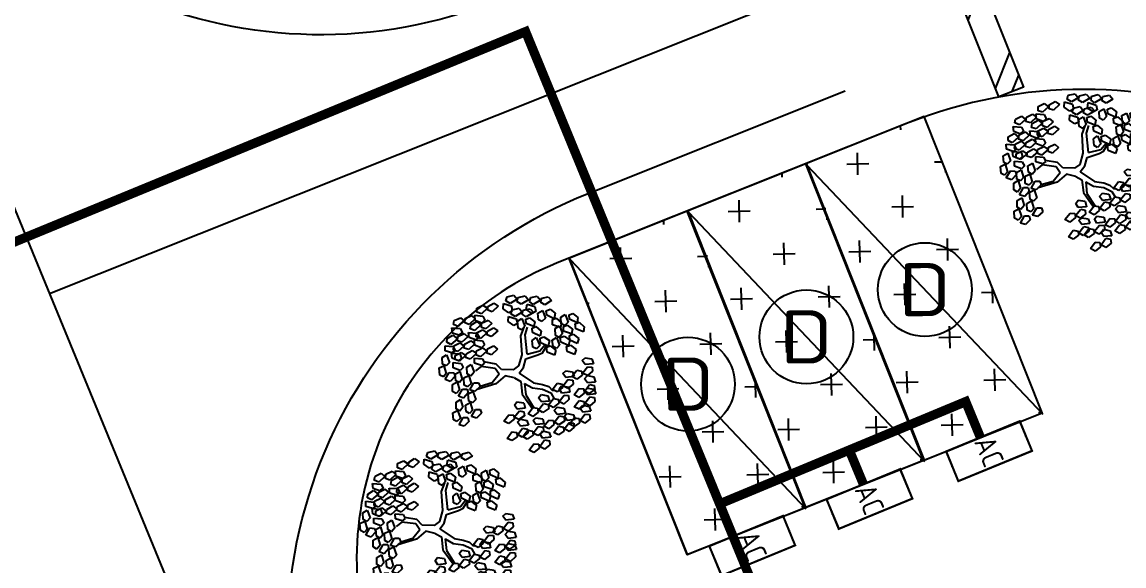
# Model space of a CAD drawing. Extents: x -809667 to 586099, y 3084146 to 3634412.
# Drawn here: x 381308.67 to 381329.41, y 3084306.99 to 3084317.22 of the extents above; entities that cross this region are included whole.
import ezdxf
from ezdxf.enums import TextEntityAlignment as Align

# ---------------------------------------------------------------- set-up
doc = ezdxf.new("R2010")
doc.units = 0
doc.header["$LTSCALE"] = 0.5
doc.header["$PDSIZE"] = 0.2
doc.layers.get('0').update_dxf_attribs({"linetype": 'CONTINUOUS'})
for name, color, linetype in [('EQUIP-箱柜', 3, 'CONTINUOUS'), ('WIRE-动力', 2, 'CONTINUOUS'), ('乔木', 84, 'CONTINUOUS'), ('文字', 7, 'CONTINUOUS')]:
    doc.layers.add(name, color=color, linetype=linetype)
doc.styles.add('_TEL_ATTDEF', font='GBENOR', dxfattribs={"width": 0.8, "height": 3, "bigfont": 'GBCBIG'})
doc.styles.add('_TEL_DIM', font='SIMPLEX', dxfattribs={"width": 0.8, "height": 3.5, "bigfont": 'HZTXT'})
doc.styles.add('zx', font='GBENOR', dxfattribs={"width": 1.2, "bigfont": 'GBCBIG'})

# ---------------------------------------------------------------- blocks, each defined once
blk = doc.blocks.new('幌伞枫')
at = {"layer": '乔木', "color": 0}
for p, q in [((-677.4695549443277, 936.5470384800647), (-604.0654251111118, 995.2703423459825)), ((-604.0654251111118, 995.2703423459825), (-530.6612952844152, 965.9086904113865)), ((-530.6612952844152, 965.9086904113865), (-604.0654251111118, 870.4833216321349)), ((-530.6612952844152, 995.2703423459825), (-449.9167524691584, 1053.993646208626)), ((-523.320882295855, 936.5470384800647), (-530.6612952844152, 995.2703423459825)), ((-449.9167524691584, 1053.993646208626), (-383.8530356179836, 1024.631994277304)), ((-383.8530356179836, 1024.631994277304), (-449.9167524691584, 929.2066254980527)), ((-9.491973483018228, 965.9086904113865), (27.2100914335897, 1053.993646208626)), ((19.86967845160689, 914.5257995307547), (-9.491973483018228, 965.9086904113865)), ((27.2100914335897, 1053.993646208626), (100.6142212668055, 1061.334059193912)), ((100.6142212668055, 1061.334059193912), (85.93339529626246, 943.8874514620766)), ((122.6354602128704, 965.9086904113865), (144.6566991654545, 1031.972407259316)), ((196.0395900460862, 877.8237346141468), (122.6354602128704, 965.9086904113865)), ((144.6566991654545, 1031.972407259316), (203.380003028069, 1024.631994277304)), ((203.380003028069, 1024.631994277304), (247.422480926718, 936.5470384800647)), ((247.422480926718, 936.5470384800647), (284.1245458433259, 1024.631994277304)), ((284.1245458433259, 1024.631994277304), (364.8690886585828, 1031.972407259316)), ((364.8690886585828, 1031.972407259316), (350.1882626879815, 914.5257995307547)), ((379.5499146225484, 936.5470384800647), (408.9115665571735, 1002.610755327994)), ((408.9115665571735, 1002.610755327994), (467.6348704198463, 995.2703423459825)), ((423.5923925211973, 899.8449735634567), (460.2944574378052, 987.9299293606964)), ((460.2944574378052, 987.9299293606964), (533.6985872645018, 995.2703423459825)), ((467.6348704198463, 995.2703423459825), (504.3369353364542, 899.8449735634567)), ((533.6985872645018, 995.2703423459825), (519.0177613004198, 877.8237346141468)), ((555.7198262170277, 899.8449735634567), (577.7410651630926, 965.9086904113865)), ((577.7410651630926, 965.9086904113865), (636.4643690322846, 958.5682774293746)), ((636.4643690322846, 958.5682774293746), (680.5068469309335, 870.4833216321349)), ((-684.8099679263105, 826.4408437335151), (-567.3633601945039, 841.1216697008131)), ((-662.7887289802457, 753.0367139035734), (-684.8099679263105, 826.4408437335151)), ((-670.1291419622867, 877.8237346141468), (-677.4695549443277, 936.5470384800647)), ((-604.0654251111118, 870.4833216321349), (-670.1291419622867, 877.8237346141468)), ((-567.3633601945039, 841.1216697008131), (-530.6612952844152, 782.3983658348952)), ((-530.6612952844152, 819.1004307515032), (-457.2571654511994, 877.8237346141468)), ((-523.320882295855, 760.3771268855853), (-530.6612952844152, 819.1004307515032)), ((-449.9167524691584, 929.2066254980527), (-523.320882295855, 936.5470384800647)), ((-457.2571654511994, 877.8237346141468), (-391.1934486000246, 848.462082682825)), ((-391.1934486000246, 848.462082682825), (-457.2571654511994, 745.6963009182873)), ((-383.8530356179836, 870.4833216321349), (-303.1084928027267, 936.5470384800647)), ((-376.5126226359425, 819.1004307515032), (-383.8530356179836, 870.4833216321349)), ((-383.8530356179836, 738.3558879362754), (-310.448905791287, 804.4196047842051)), ((-310.448905791287, 804.4196047842051), (-376.5126226359425, 819.1004307515032)), ((-237.0447759580711, 899.8449735634567), (-310.448905791287, 804.4196047842051)), ((-310.448905791287, 804.4196047842051), (-237.0447759580711, 767.7175398675972)), ((-303.1084928027267, 936.5470384800647), (-237.0447759580711, 899.8449735634567)), ((-237.0447759580711, 797.0791918021932), (-156.3002331428725, 863.142908650123)), ((-156.3002331428725, 863.142908650123), (-90.23651629821688, 826.4408437335151)), ((-90.23651629821688, 826.4408437335151), (-156.3002331428725, 731.0154749542635)), ((85.93339529626246, 943.8874514620766), (19.86967845160689, 914.5257995307547)), ((137.3162861768942, 804.4196047842051), (166.6779381114611, 870.4833216321349)), ((210.7204160101101, 716.3346489869655), (137.3162861768942, 804.4196047842051)), ((166.6779381114611, 870.4833216321349), (225.4012419741339, 863.142908650123)), ((247.422480926718, 936.5470384800647), (196.0395900460862, 877.8237346141468)), ((225.4012419741339, 863.142908650123), (262.1033068907418, 775.0579528528833)), ((284.1245458433259, 885.1641475994329), (247.422480926718, 936.5470384800647)), ((350.1882626879815, 914.5257995307547), (284.1245458433259, 885.1641475994329)), ((460.2944574378052, 848.462082682825), (379.5499146225484, 936.5470384800647)), ((401.5711535686132, 775.0579528528833), (423.5923925211973, 841.1216697008131)), ((452.9540444557642, 848.462082682825), (423.5923925211973, 899.8449735634567)), ((423.5923925211973, 841.1216697008131), (482.3156963838119, 833.781256715527)), ((519.0177613004198, 877.8237346141468), (452.9540444557642, 848.462082682825)), ((504.3369353364542, 899.8449735634567), (460.2944574378052, 848.462082682825)), ((482.3156963838119, 833.781256715527), (526.3581742824608, 745.6963009182873)), ((629.1239560502436, 811.7600177662171), (555.7198262170277, 899.8449735634567)), ((570.4006521811098, 738.3558879362754), (599.7623041156767, 804.4196047842051)), ((599.7623041156767, 804.4196047842051), (658.4856079782912, 797.0791918021932)), ((680.5068469309335, 870.4833216321349), (629.1239560502436, 811.7600177662171)), ((651.1451949963084, 775.0579528528833), (687.8472599129163, 863.142908650123)), ((687.8472599129163, 863.142908650123), (761.2513897461322, 870.4833216321349)), ((761.2513897461322, 870.4833216321349), (746.5705637755891, 753.0367139035734)), ((783.272628692197, 775.0579528528833), (805.2938676447229, 841.1216697008131)), ((805.2938676447229, 841.1216697008131), (864.0171715073957, 833.781256715527)), ((864.0171715073957, 833.781256715527), (908.0596494059864, 745.6963009182873)), ((-993.1073132166784, 642.9305191570238), (-927.0435963720229, 679.6325840703576)), ((-993.1073132166784, 547.505150374498), (-993.1073132166784, 642.9305191570238)), ((-927.0435963720229, 679.6325840703576), (-890.341531455415, 569.526389323808)), ((-809.5969886401581, 628.2496931897258), (-736.1928588069422, 686.9729970556436)), ((-736.1928588069422, 686.9729970556436), (-662.7887289802457, 657.6113451210476)), ((-662.7887289802457, 657.6113451210476), (-736.1928588069422, 562.185976341796)), ((-567.3633601945039, 738.3558879362754), (-662.7887289802457, 753.0367139035734)), ((-662.7887289802457, 686.9729970556436), (-582.044186165047, 745.6963009182873)), ((-655.4483159916854, 628.2496931897258), (-662.7887289802457, 686.9729970556436)), ((-582.044186165047, 745.6963009182873), (-515.980469313814, 716.3346489869655)), ((-515.980469313814, 716.3346489869655), (-582.044186165047, 613.5688672224278)), ((-530.6612952844152, 782.3983658348952), (-567.3633601945039, 738.3558879362754)), ((-545.3421212484391, 708.9942360049536), (-427.8955135166325, 723.6750619689774)), ((-523.320882295855, 635.5901061717377), (-545.3421212484391, 708.9942360049536)), ((-457.2571654511994, 745.6963009182873), (-523.320882295855, 760.3771268855853)), ((-427.8955135166325, 723.6750619689774), (-383.8530356179836, 664.9517581063337)), ((-383.8530356179836, 664.9517581063337), (-420.5551005345915, 620.9092802077139)), ((-391.1934486000246, 628.2496931897258), (-273.746840874679, 642.9305191570238)), ((-376.5126226359425, 679.6325840703576), (-383.8530356179836, 738.3558879362754)), ((-310.448905791287, 672.2921710883456), (-376.5126226359425, 679.6325840703576)), ((-237.0447759580711, 767.7175398675972), (-310.448905791287, 672.2921710883456)), ((-273.746840874679, 642.9305191570238), (-237.0447759580711, 591.5476282731179)), ((-229.7043629760883, 738.3558879362754), (-237.0447759580711, 797.0791918021932)), ((-156.3002331428725, 731.0154749542635), (-229.7043629760883, 738.3558879362754)), ((107.9546342488466, 650.2709321390357), (144.6566991654545, 738.3558879362754)), ((137.3162861768942, 598.888041258404), (107.9546342488466, 650.2709321390357)), ((144.6566991654545, 738.3558879362754), (218.0608289921511, 745.6963009182873)), ((218.0608289921511, 745.6963009182873), (203.380003028069, 628.2496931897258)), ((262.1033068907418, 775.0579528528833), (210.7204160101101, 716.3346489869655)), ((240.082067944677, 650.2709321390357), (262.1033068907418, 716.3346489869655)), ((313.4861977713736, 562.185976341796), (240.082067944677, 650.2709321390357)), ((262.1033068907418, 716.3346489869655), (320.8266107599338, 708.9942360049536)), ((320.8266107599338, 708.9942360049536), (364.8690886585828, 620.9092802077139)), ((474.9752834018291, 686.9729970556436), (401.5711535686132, 775.0579528528833)), ((526.3581742824608, 745.6963009182873), (474.9752834018291, 686.9729970556436)), ((643.8047820143256, 650.2709321390357), (570.4006521811098, 738.3558879362754)), ((695.1876728948992, 708.9942360049536), (643.8047820143256, 650.2709321390357)), ((680.5068469309335, 723.6750619689774), (651.1451949963084, 775.0579528528833)), ((658.4856079782912, 797.0791918021932), (695.1876728948992, 708.9942360049536)), ((746.5705637755891, 753.0367139035734), (680.5068469309335, 723.6750619689774)), ((856.6767585254129, 686.9729970556436), (783.272628692197, 775.0579528528833)), ((797.9534546561626, 613.5688672224278), (827.3151065907878, 679.6325840703576)), ((827.3151065907878, 679.6325840703576), (886.0384104534605, 672.2921710883456)), ((908.0596494059864, 745.6963009182873), (856.6767585254129, 686.9729970556436)), ((886.0384104534605, 672.2921710883456), (922.7404753700685, 584.207215291106)), ((-1037.149791115269, 488.7818465118544), (-971.0860742706136, 525.4839114251881)), ((-1037.149791115269, 393.3564777293286), (-1037.149791115269, 488.7818465118544)), ((-941.7244223359885, 518.1434984431762), (-993.1073132166784, 547.505150374498)), ((-971.0860742706136, 525.4839114251881), (-934.3840093540057, 408.0373036966266)), ((-890.341531455415, 569.526389323808), (-941.7244223359885, 518.1434984431762)), ((-816.9374016221991, 518.1434984431762), (-699.4907938903343, 532.8243244104742)), ((-794.9161626761343, 444.7393686132345), (-816.9374016221991, 518.1434984431762)), ((-802.2565756581171, 569.526389323808), (-809.5969886401581, 628.2496931897258)), ((-736.1928588069422, 562.185976341796), (-802.2565756581171, 569.526389323808)), ((-699.4907938903343, 532.8243244104742), (-662.7887289802457, 474.1010205445564)), ((-582.044186165047, 613.5688672224278), (-655.4483159916854, 628.2496931897258)), ((-420.5551005345915, 620.9092802077139), (-523.320882295855, 635.5901061717377)), ((-442.5763394871756, 452.0797815952465), (-369.1722096539597, 518.1434984431762)), ((-369.1722096539597, 554.8455633597841), (-391.1934486000246, 628.2496931897258)), ((-273.746840874679, 547.505150374498), (-369.1722096539597, 554.8455633597841)), ((-369.1722096539597, 518.1434984431762), (-295.7680798207439, 481.4414335265683)), ((-295.7680798207439, 481.4414335265683), (-369.1722096539597, 386.0160647473167)), ((-295.7680798207439, 510.8030854611643), (-215.0235370055452, 576.866802309094)), ((-288.4276668387611, 452.0797815952465), (-295.7680798207439, 510.8030854611643)), ((-237.0447759580711, 591.5476282731179), (-273.746840874679, 547.505150374498)), ((-215.0235370055452, 576.866802309094), (-148.9598201608896, 540.1647373924861)), ((-148.9598201608896, 540.1647373924861), (-215.0235370055452, 444.7393686132345)), ((203.380003028069, 628.2496931897258), (137.3162861768942, 598.888041258404)), ((254.762893908759, 488.7818465118544), (284.1245458433259, 554.8455633597841)), ((328.1670237419748, 400.6968907146147), (254.762893908759, 488.7818465118544)), ((284.1245458433259, 554.8455633597841), (335.5074367239577, 547.505150374498)), ((306.1457847893325, 540.1647373924861), (350.1882626879815, 635.5901061717377)), ((342.8478497059405, 496.1222594938663), (306.1457847893325, 540.1647373924861)), ((364.8690886585828, 620.9092802077139), (313.4861977713736, 562.185976341796)), ((335.5074367239577, 547.505150374498), (379.5499146225484, 459.4201945772584)), ((408.9115665571735, 518.1434984431762), (342.8478497059405, 496.1222594938663)), ((350.1882626879815, 635.5901061717377), (423.5923925211973, 635.5901061717377)), ((423.5923925211973, 635.5901061717377), (408.9115665571735, 518.1434984431762)), ((445.613631467204, 547.505150374498), (467.6348704198463, 606.2284542404159)), ((519.0177613004198, 452.0797815952465), (445.613631467204, 547.505150374498)), ((467.6348704198463, 606.2284542404159), (526.3581742824608, 598.888041258404)), ((570.4006521811098, 510.8030854611643), (519.0177613004198, 452.0797815952465)), ((526.3581742824608, 598.888041258404), (570.4006521811098, 510.8030854611643)), ((592.4218911336357, 408.0373036966266), (629.1239560502436, 496.1222594938663)), ((629.1239560502436, 496.1222594938663), (709.8684988589812, 503.4626724758782)), ((709.8684988589812, 503.4626724758782), (695.1876728948992, 386.0160647473167)), ((717.2089118475415, 525.4839114251881), (753.9109767575719, 613.5688672224278)), ((746.5705637755891, 481.4414335265683), (717.2089118475415, 525.4839114251881)), ((812.6342806267639, 503.4626724758782), (746.5705637755891, 481.4414335265683)), ((753.9109767575719, 613.5688672224278), (827.3151065907878, 620.9092802077139)), ((871.3575844893785, 525.4839114251881), (797.9534546561626, 613.5688672224278)), ((827.3151065907878, 620.9092802077139), (812.6342806267639, 503.4626724758782)), ((849.3363455433719, 525.4839114251881), (871.3575844893785, 591.5476282731179)), ((922.7404753700685, 437.3989556279485), (849.3363455433719, 525.4839114251881)), ((871.3575844893785, 591.5476282731179), (930.0808883520513, 584.207215291106)), ((922.7404753700685, 584.207215291106), (871.3575844893785, 525.4839114251881)), ((974.123366250642, 496.1222594938663), (922.7404753700685, 437.3989556279485)), ((930.0808883520513, 584.207215291106), (974.123366250642, 496.1222594938663)), ((-1081.19226901386, 319.952347899387), (-1015.128552169204, 356.6544128159949)), ((-1081.19226901386, 217.1865661348493), (-1081.19226901386, 319.952347899387)), ((-985.7669002346374, 363.9948257980068), (-1037.149791115269, 393.3564777293286)), ((-1015.128552169204, 356.6544128159949), (-978.4264872525964, 239.2078050841592)), ((-934.3840093540057, 408.0373036966266), (-985.7669002346374, 363.9948257980068)), ((-956.4052483000705, 319.952347899387), (-897.6819444373978, 422.7181296639246)), ((-883.0011184733739, 290.5906959680651), (-956.4052483000705, 319.952347899387)), ((-897.6819444373978, 422.7181296639246), (-824.2778146041819, 422.7181296639246)), ((-883.0011184733739, 349.3139998307088), (-816.9374016221991, 386.0160647473167)), ((-809.5969886401581, 363.9948257980068), (-883.0011184733739, 290.5906959680651)), ((-883.0011184733739, 246.5482180694453), (-883.0011184733739, 349.3139998307088)), ((-824.2778146041819, 422.7181296639246), (-809.5969886401581, 363.9948257980068)), ((-816.9374016221991, 386.0160647473167), (-780.2353367055912, 268.5694570187552)), ((-699.4907938903343, 430.0585426459365), (-794.9161626761343, 444.7393686132345)), ((-758.2140977595263, 312.611934917375), (-684.8099679263105, 371.3352387800187)), ((-662.7887289802457, 474.1010205445564), (-699.4907938903343, 430.0585426459365)), ((-684.8099679263105, 371.3352387800187), (-618.7462510816549, 341.9735868486969)), ((-618.7462510816549, 341.9735868486969), (-684.8099679263105, 246.5482180694453)), ((-611.4058380930946, 371.3352387800187), (-530.6612952844152, 430.0585426459365)), ((-604.0654251111118, 312.611934917375), (-611.4058380930946, 371.3352387800187)), ((-464.5975784332404, 400.6968907146147), (-538.0017082664563, 305.2715219320889)), ((-530.6612952844152, 430.0585426459365), (-464.5975784332404, 400.6968907146147)), ((-457.2571654511994, 341.9735868486969), (-332.4701447373518, 363.9948257980068)), ((-427.8955135166325, 275.9098700007671), (-457.2571654511994, 341.9735868486969)), ((-435.2359264986153, 393.3564777293286), (-442.5763394871756, 452.0797815952465)), ((-369.1722096539597, 386.0160647473167), (-435.2359264986153, 393.3564777293286)), ((-332.4701447373518, 363.9948257980068), (-295.7680798207439, 305.2715219320889)), ((-256.8555721194862, 345.8543413626976), (-327.1852074106719, 440.5991676613266)), ((-221.8940470888774, 376.9156246808343), (-310.5409329336981, 462.2367244804846)), ((-215.0235370055452, 444.7393686132345), (-288.4276668387611, 452.0797815952465)), ((-251.7256019221531, 158.4632622722056), (-256.8555721194862, 345.8543413626976)), ((-206.3557877991261, 307.0274383304277), (-221.8940470888774, 376.9156246808343)), ((225.4012419741339, 275.9098700007671), (276.7841328612849, 356.6544128159949)), ((276.7841328612849, 356.6544128159949), (335.5074367239577, 393.3564777293286)), ((291.4649588253669, 261.2290440334691), (372.2095016405656, 363.9948257980068)), ((379.5499146225484, 459.4201945772584), (328.1670237419748, 400.6968907146147)), ((335.5074367239577, 393.3564777293286), (343.9771440104669, 418.7655995926252)), ((372.2095016405656, 363.9948257980068), (467.6348704198463, 393.3564777293286)), ((401.5711535686132, 312.611934917375), (482.3156963838119, 319.952347899387)), ((460.2944574378052, 386.0160647473167), (489.6561093658529, 452.0797815952465)), ((533.6985872645018, 290.5906959680651), (460.2944574378052, 386.0160647473167)), ((482.3156963838119, 319.952347899387), (467.6348704198463, 202.5057401708254)), ((489.6561093658529, 452.0797815952465), (541.0390002530621, 444.7393686132345)), ((585.0814781516528, 349.3139998307088), (533.6985872645018, 290.5906959680651)), ((541.0390002530621, 444.7393686132345), (585.0814781516528, 349.3139998307088)), ((629.1239560502436, 356.6544128159949), (592.4218911336357, 408.0373036966266)), ((695.1876728948992, 386.0160647473167), (629.1239560502436, 356.6544128159949)), ((724.5493248295243, 408.0373036966266), (753.9109767575719, 474.1010205445564)), ((797.9534546561626, 319.952347899387), (724.5493248295243, 408.0373036966266)), ((753.9109767575719, 474.1010205445564), (812.6342806267639, 466.7606075625445)), ((849.3363455433719, 371.3352387800187), (797.9534546561626, 319.952347899387)), ((812.6342806267639, 466.7606075625445), (849.3363455433719, 371.3352387800187)), ((864.0171715073957, 363.9948257980068), (893.3788234420208, 430.0585426459365)), ((937.4213013406115, 275.9098700007671), (864.0171715073957, 363.9948257980068)), ((893.3788234420208, 430.0585426459365), (952.1021273046354, 422.7181296639246)), ((988.8041922212433, 334.633173866685), (937.4213013406115, 275.9098700007671)), ((952.1021273046354, 422.7181296639246), (988.8041922212433, 334.633173866685)), ((-1125.234746912509, 165.8036752542175), (-1059.171030067853, 195.1653271855394)), ((-1125.234746912509, 63.03789348967985), (-1125.234746912509, 165.8036752542175)), ((-1029.809378133286, 187.8249142035274), (-1081.19226901386, 217.1865661348493)), ((-1059.171030067853, 195.1653271855394), (-1022.468965151245, 85.05913244226394)), ((-978.4264872525964, 239.2078050841592), (-1029.809378133286, 187.8249142035274)), ((-927.0435963720229, 195.1653271855394), (-860.9798795207898, 224.5269791201354)), ((-927.0435963720229, 92.39954542427586), (-927.0435963720229, 195.1653271855394)), ((-831.6182275861647, 217.1865661348493), (-883.0011184733739, 246.5482180694453)), ((-860.9798795207898, 224.5269791201354), (-824.2778146041819, 114.4207843735858)), ((-780.2353367055912, 268.5694570187552), (-831.6182275861647, 217.1865661348493)), ((-772.8949237235502, 202.5057401708254), (-655.4483159916854, 217.1865661348493)), ((-750.8736847775435, 129.1016103376096), (-772.8949237235502, 202.5057401708254)), ((-750.8736847775435, 253.8886310514572), (-758.2140977595263, 312.611934917375)), ((-684.8099679263105, 246.5482180694453), (-750.8736847775435, 253.8886310514572)), ((-655.4483159916854, 217.1865661348493), (-611.4058380930946, 158.4632622722056)), ((-530.6612952844152, 129.1016103376096), (-640.7674900277198, 202.5057401708254)), ((-530.6612952844152, 195.1653271855394), (-633.4270770456787, 253.8886310514572)), ((-538.0017082664563, 305.2715219320889), (-604.0654251111118, 312.611934917375)), ((-251.7256019221531, 158.4632622722056), (-530.6612952844152, 195.1653271855394)), ((-332.4701447373518, 261.2290440334691), (-427.8955135166325, 275.9098700007671)), ((-295.7680798207439, 305.2715219320889), (-332.4701447373518, 261.2290440334691)), ((-188.4196495142678, 124.1725380504868), (-206.3557877991261, 307.0274383304277)), ((174.0183510935021, 151.1228492869195), (225.4012419741339, 275.9098700007671)), ((240.082067944677, 121.7611973555977), (291.4649588253669, 261.2290440334691)), ((364.8690886585828, 224.5269791201354), (401.5711535686132, 312.611934917375)), ((401.5711535686132, 173.1440882362294), (364.8690886585828, 224.5269791201354)), ((467.6348704198463, 202.5057401708254), (401.5711535686132, 173.1440882362294)), ((496.9965223544132, 224.5269791201354), (526.3581742824608, 290.5906959680651)), ((570.4006521811098, 136.4420233228957), (496.9965223544132, 224.5269791201354)), ((526.3581742824608, 290.5906959680651), (585.0814781516528, 283.250282982779)), ((621.7835430616833, 187.8249142035274), (570.4006521811098, 136.4420233228957)), ((585.0814781516528, 283.250282982779), (621.7835430616833, 187.8249142035274)), ((673.1664339488925, 70.37830647496594), (709.8684988589812, 165.8036752542175)), ((709.8684988589812, 165.8036752542175), (783.272628692197, 165.8036752542175)), ((746.5705637755891, 246.5482180694453), (768.591802728115, 312.611934917375)), ((819.974693608805, 158.4632622722056), (746.5705637755891, 246.5482180694453)), ((768.591802728115, 312.611934917375), (827.3151065907878, 305.2715219320889)), ((783.272628692197, 165.8036752542175), (768.591802728115, 48.35706752565602)), ((871.3575844893785, 217.1865661348493), (819.974693608805, 158.4632622722056)), ((827.3151065907878, 305.2715219320889), (871.3575844893785, 217.1865661348493)), ((878.6979974714195, 121.7611973555977), (922.7404753700685, 209.8461531528374)), ((922.7404753700685, 209.8461531528374), (996.1446052032843, 217.1865661348493)), ((996.1446052032843, 217.1865661348493), (981.4637792392023, 99.73995840628777)), ((1010.82543116725, 121.7611973555977), (1040.187083101875, 187.8249142035274)), ((1040.187083101875, 187.8249142035274), (1098.910386964548, 180.4845012215155)), ((1098.910386964548, 180.4845012215155), (1142.952864863139, 92.39954542427586)), ((-1073.851856031877, 33.67624155835802), (-1125.234746912509, 63.03789348967985)), ((-1022.468965151245, 85.05913244226394), (-1073.851856031877, 33.67624155835802)), ((-1044.490204097252, -10.36623634026182), (-985.7669002346374, 92.39954542427586)), ((-985.7669002346374, 92.39954542427586), (-912.3627704014216, 92.39954542427586)), ((-897.6819444373978, 33.67624155835802), (-971.0860742706136, -32.38747528957174)), ((-875.6607054848137, 63.03789348967985), (-927.0435963720229, 92.39954542427586)), ((-912.3627704014216, 92.39954542427586), (-897.6819444373978, 33.67624155835802)), ((-824.2778146041819, 114.4207843735858), (-875.6607054848137, 63.03789348967985)), ((-846.299053556766, 18.99541559433419), (-787.575749687574, 121.7611973555977)), ((-772.8949237235502, -3.025823354975728), (-846.299053556766, 18.99541559433419)), ((-787.575749687574, 121.7611973555977), (-714.1716198609356, 121.7611973555977)), ((-699.4907938903343, 63.03789348967985), (-772.8949237235502, -3.025823354975728)), ((-648.1079030097026, 114.4207843735858), (-750.8736847775435, 129.1016103376096)), ((-714.1716198609356, 121.7611973555977), (-699.4907938903343, 63.03789348967985)), ((-611.4058380930946, 158.4632622722056), (-648.1079030097026, 114.4207843735858)), ((-259.066014904136, 85.05913244226394), (-530.6612952844152, 129.1016103376096)), ((-112.2577552442817, 4.314589627036185), (-259.066014904136, 85.05913244226394)), ((-75.5556903276738, 63.03789348967985), (-188.4196495142678, 124.1725380504868)), ((-75.5556903276738, -83.77036617020349), (-112.2577552442817, 4.314589627036185)), ((-9.491973483018228, -17.70664932227373), (-75.5556903276738, 63.03789348967985)), ((-9.491973483018228, -17.70664932227373), (174.0183510935021, 151.1228492869195)), ((151.9971121474955, 26.3358285763461), (240.082067944677, 121.7611973555977)), ((151.9971121474955, 26.3358285763461), (318.0657627740147, 4.179627093973977)), ((294.7583738394169, -42.41229788320925), (527.0456480919238, 53.40442934050952)), ((318.0657627740147, 4.179627093973977), (524.1625823155482, 78.47235653263488)), ((519.0177613004198, 63.03789348967985), (541.0390002530621, 129.1016103376096)), ((592.4218911336357, -25.04706230428565), (519.0177613004198, 63.03789348967985)), ((541.0390002530621, 129.1016103376096), (599.7623041156767, 121.7611973555977)), ((643.8047820143256, 33.67624155835802), (592.4218911336357, -25.04706230428565)), ((599.7623041156767, 121.7611973555977), (643.8047820143256, 33.67624155835802)), ((702.5280858769402, 26.3358285763461), (673.1664339488925, 70.37830647496594)), ((768.591802728115, 48.35706752565602), (702.5280858769402, 26.3358285763461)), ((805.2938676447229, 77.71871945697785), (827.3151065907878, 143.7824363049076)), ((878.6979974714195, -17.70664932227373), (805.2938676447229, 77.71871945697785)), ((827.3151065907878, 143.7824363049076), (886.0384104534605, 136.4420233228957)), ((915.4000623880274, 77.71871945697785), (878.6979974714195, 121.7611973555977)), ((930.0808883520513, 41.01665454364411), (878.6979974714195, -17.70664932227373)), ((886.0384104534605, 136.4420233228957), (930.0808883520513, 41.01665454364411)), ((981.4637792392023, 99.73995840628777), (915.4000623880274, 77.71871945697785)), ((1091.569973982507, 33.67624155835802), (1010.82543116725, 121.7611973555977)), ((1032.846670119892, -39.72788827158365), (1054.867909065899, 26.3358285763461)), ((1054.867909065899, 26.3358285763461), (1113.591212935091, 18.99541559433419)), ((1142.952864863139, 92.39954542427586), (1091.569973982507, 33.67624155835802)), ((1113.591212935091, 18.99541559433419), (1157.633690833682, -69.08954020290548)), ((-1081.19226901386, -142.4936700361213), (-1022.468965151245, -91.1107791522154)), ((-1051.830617079293, -237.9190388153729), (-1081.19226901386, -142.4936700361213)), ((-971.0860742706136, -32.38747528957174), (-1044.490204097252, -10.36623634026182)), ((-1022.468965151245, -91.1107791522154), (-963.7456612820533, -193.8765609167531)), ((-75.5556903276738, -83.77036617020349), (-119.5981682262645, -252.5998647826709)), ((41.89091739767173, -98.4511921375015), (-19.55470157596574, -221.3424300867264)), ((-9.491973483018228, -17.70664932227373), (-9.491973483018228, -17.70664932227373)), ((-9.491973483018228, -17.70664932227373), (-9.491973483018228, -17.70664932227373)), ((-9.491973483018228, -17.70664932227373), (-9.491973483018228, -17.70664932227373)), ((-9.491973483018228, -17.70664932227373), (-9.491973483018228, -17.70664932227373)), ((-9.491973483018228, -17.70664932227373), (-9.491973483018228, -17.70664932227373)), ((-9.491973483018228, -17.70664932227373), (-9.491973483018228, -17.70664932227373)), ((-9.491973483018228, -17.70664932227373), (-9.491973483018228, -17.70664932227373)), ((-9.491973483018228, -17.70664932227373), (-9.491973483018228, -17.70664932227373)), ((-9.491973483018228, -17.70664932227373), (-9.491973483018228, -17.70664932227373)), ((-9.491973483018228, -17.70664932227373), (-9.491973483018228, -17.70664932227373)), ((-9.491973483018228, -17.70664932227373), (-9.491973483018228, -17.70664932227373)), ((-9.491973483018228, -17.70664932227373), (-9.491973483018228, -17.70664932227373)), ((-9.491973483018228, -17.70664932227373), (-9.491973483018228, -17.70664932227373)), ((-9.491973483018228, -17.70664932227373), (-9.491973483018228, -17.70664932227373)), ((-9.491973483018228, -17.70664932227373), (-9.491973483018228, -17.70664932227373)), ((-9.491973483018228, -17.70664932227373), (-9.491973483018228, -17.70664932227373)), ((-9.491973483018228, -17.70664932227373), (-9.491973483018228, -17.70664932227373)), ((-9.491973483018228, -17.70664932227373), (-9.491973483018228, -17.70664932227373)), ((-9.491973483018228, -17.70664932227373), (-9.491973483018228, -17.70664932227373)), ((-9.491973483018228, -17.70664932227373), (-9.491973483018228, -17.70664932227373)), ((-9.491973483018228, -17.70664932227373), (-9.491973483018228, -17.70664932227373)), ((-9.491973483018228, -17.70664932227373), (-9.491973483018228, -17.70664932227373)), ((-9.491973483018228, -17.70664932227373), (-9.491973483018228, -17.70664932227373)), ((-9.491973483018228, -17.70664932227373), (-9.491973483018228, -17.70664932227373)), ((-9.491973483018228, -17.70664932227373), (-9.491973483018228, -17.70664932227373)), ((-9.491973483018228, -17.70664932227373), (-9.491973483018228, -17.70664932227373)), ((-9.491973483018228, -17.70664932227373), (-9.491973483018228, -17.70664932227373)), ((-9.491973483018228, -17.70664932227373), (-9.491973483018228, -17.70664932227373)), ((-9.491973483018228, -17.70664932227373), (-9.491973483018228, -17.70664932227373)), ((-9.491973483018228, -17.70664932227373), (-9.491973483018228, -17.70664932227373)), ((-9.491973483018228, -17.70664932227373), (-9.491973483018228, -17.70664932227373)), ((-9.491973483018228, -17.70664932227373), (-9.491973483018228, -17.70664932227373)), ((-9.491973483018228, -17.70664932227373), (-9.491973483018228, -17.70664932227373)), ((-9.491973483018228, -17.70664932227373), (-9.491973483018228, -17.70664932227373)), ((-9.491973483018228, -17.70664932227373), (-9.491973483018228, -17.70664932227373)), ((-9.491973483018228, -17.70664932227373), (-9.491973483018228, -17.70664932227373)), ((-9.491973483018228, -17.70664932227373), (-9.491973483018228, -17.70664932227373)), ((-9.491973483018228, -17.70664932227373), (-9.491973483018228, -17.70664932227373)), ((-9.491973483018228, -17.70664932227373), (-9.491973483018228, -17.70664932227373)), ((-9.491973483018228, -17.70664932227373), (-9.491973483018228, -17.70664932227373)), ((41.89091739767173, -98.4511921375015), (109.4913395694311, -21.83738034444832)), ((109.4913395694311, -21.83738034444832), (294.7583738394169, -42.41229788320925)), ((386.8903276045894, -142.4936700361213), (423.5923925211973, -47.06830125359556)), ((423.5923925211973, -186.5361479347412), (386.8903276045894, -142.4936700361213)), ((423.5923925211973, -47.06830125359556), (504.3369353364542, -47.06830125359556)), ((504.3369353364542, -47.06830125359556), (489.6561093658529, -164.5149089854312)), ((519.0177613004198, -135.1532570508352), (548.3794132350449, -76.42995318819158)), ((592.4218911336357, -230.578625833361), (519.0177613004198, -135.1532570508352)), ((548.3794132350449, -76.42995318819158), (607.1027170977177, -83.77036617020349)), ((607.1027170977177, -83.77036617020349), (643.8047820143256, -171.8553219674432)), ((643.8047820143256, -149.8340830181332), (680.5068469309335, -61.74912722089357)), ((673.1664339488925, -201.216973898765), (643.8047820143256, -149.8340830181332)), ((680.5068469309335, -61.74912722089357), (753.9109767575719, -54.40871423888166)), ((753.9109767575719, -54.40871423888166), (739.2301507935481, -171.8553219674432)), ((775.932215710156, -149.8340830181332), (805.2938676447229, -83.77036617020349)), ((849.3363455433719, -237.9190388153729), (775.932215710156, -149.8340830181332)), ((805.2938676447229, -83.77036617020349), (856.6767585254129, -91.1107791522154)), ((819.974693608805, -83.77036617020349), (849.3363455433719, -17.70664932227373)), ((893.3788234420208, -171.8553219674432), (819.974693608805, -83.77036617020349)), ((849.3363455433719, -17.70664932227373), (908.0596494059864, -25.04706230428565)), ((856.6767585254129, -91.1107791522154), (900.7192364240036, -186.5361479347412)), ((944.7617143225943, -120.4724310868114), (893.3788234420208, -171.8553219674432)), ((908.0596494059864, -25.04706230428565), (944.7617143225943, -120.4724310868114)), ((1106.250799946531, -127.8128440688233), (1032.846670119892, -39.72788827158365)), ((1157.633690833682, -69.08954020290548), (1106.250799946531, -127.8128440688233)), ((-1088.532681995901, -303.9827556633027), (-1029.809378133286, -252.5998647826709)), ((-1066.511443049894, -399.4081244425543), (-1088.532681995901, -303.9827556633027)), ((-1000.447726198661, -252.5998647826709), (-1051.830617079293, -237.9190388153729)), ((-1029.809378133286, -252.5998647826709), (-971.0860742706136, -355.3656465439344)), ((-963.7456612820533, -193.8765609167531), (-1000.447726198661, -252.5998647826709)), ((-860.9798795207898, -281.9615167139928), (-802.2565756581171, -237.9190388153729)), ((-838.958640574725, -384.7272984785304), (-860.9798795207898, -281.9615167139928)), ((-802.2565756581171, -237.9190388153729), (-743.5332717889833, -340.6848205799106)), ((-736.1928588069422, -230.578625833361), (-677.4695549443277, -179.1957349494551)), ((-706.8312068788946, -326.0039946126126), (-736.1928588069422, -230.578625833361)), ((-677.4695549443277, -179.1957349494551), (-618.7462510816549, -289.3019296960047)), ((-618.7462510816549, -289.3019296960047), (-655.4483159916854, -348.0252335619225)), ((-479.278404397206, -289.3019296960047), (-420.5551005345915, -245.2594517973848)), ((-457.2571654511994, -384.7272984785304), (-479.278404397206, -289.3019296960047)), ((-420.5551005345915, -245.2594517973848), (-361.8317966719769, -348.0252335619225)), ((-215.0235370055452, -311.3231686453146), (-285.1037062413088, -476.9672050194858)), ((-119.5981682262645, -252.5998647826709), (-215.0235370055452, -311.3231686453146)), ((-60.87486436359177, -303.9827556633027), (-156.3002331428725, -340.6848205799106)), ((-60.87486436359177, -303.9827556633027), (38.37444578645227, -430.6789371291161)), ((-19.55470157596574, -221.3424300867264), (61.682276349733, -380.2042022948663)), ((489.6561093658529, -164.5149089854312), (423.5923925211973, -186.5361479347412)), ((541.0390002530621, -296.6423426812908), (563.0602391990687, -230.578625833361)), ((614.4431300797005, -392.0677114605423), (541.0390002530621, -296.6423426812908)), ((563.0602391990687, -230.578625833361), (621.7835430616833, -237.9190388153729)), ((643.8047820143256, -171.8553219674432), (592.4218911336357, -230.578625833361)), ((621.7835430616833, -237.9190388153729), (665.8260209603322, -333.3444075946245)), ((739.2301507935481, -171.8553219674432), (673.1664339488925, -201.216973898765)), ((790.6130416741798, -311.3231686453146), (819.974693608805, -245.2594517973848)), ((871.3575844893785, -399.4081244425543), (790.6130416741798, -311.3231686453146)), ((819.974693608805, -245.2594517973848), (878.6979974714195, -252.5998647826709)), ((900.7192364240036, -186.5361479347412), (849.3363455433719, -237.9190388153729)), ((878.6979974714195, -252.5998647826709), (915.4000623880274, -340.6848205799106)), ((-1007.788139180644, -414.0889504098523), (-1066.511443049894, -399.4081244425543)), ((-971.0860742706136, -355.3656465439344), (-1007.788139180644, -414.0889504098523)), ((-978.4264872525964, -502.1739062070919), (-919.7031833834626, -458.1314283084721)), ((-971.0860742706136, -450.7910153264602), (-934.3840093540057, -340.6848205799106)), ((-897.6819444373978, -465.471841290484), (-971.0860742706136, -450.7910153264602)), ((-934.3840093540057, -340.6848205799106), (-868.3202925027726, -326.0039946126126)), ((-919.7031833834626, -458.1314283084721), (-860.9798795207898, -560.8972100730098)), ((-838.958640574725, -377.3868854932443), (-897.6819444373978, -465.471841290484)), ((-875.6607054848137, -443.4506023411741), (-816.9374016221991, -399.4081244425543)), ((-846.299053556766, -538.8759711236999), (-875.6607054848137, -443.4506023411741)), ((-868.3202925027726, -326.0039946126126), (-838.958640574725, -377.3868854932443)), ((-780.2353367055912, -399.4081244425543), (-838.958640574725, -384.7272984785304)), ((-816.9374016221991, -399.4081244425543), (-758.2140977595263, -502.1739062070919)), ((-743.5332717889833, -340.6848205799106), (-780.2353367055912, -399.4081244425543)), ((-743.5332717889833, -392.0677114605423), (-684.8099679263105, -340.6848205799106)), ((-721.5120328429184, -487.4930802397939), (-743.5332717889833, -392.0677114605423)), ((-714.1716198609356, -480.152667257782), (-648.1079030097026, -465.471841290484)), ((-655.4483159916854, -348.0252335619225), (-706.8312068788946, -326.0039946126126)), ((-684.8099679263105, -340.6848205799106), (-626.0866640636377, -443.4506023411741)), ((-626.0866640636377, -443.4506023411741), (-662.7887289802457, -502.1739062070919)), ((-648.1079030097026, -465.471841290484), (-626.0866640636377, -524.1951451564018)), ((-626.0866640636377, -538.8759711236999), (-589.3845991470298, -428.7697763771503)), ((-589.3845991470298, -428.7697763771503), (-523.320882295855, -414.0889504098523)), ((-493.9592303678073, -465.471841290484), (-552.6825342304219, -553.5567970877237)), ((-523.320882295855, -414.0889504098523), (-493.9592303678073, -465.471841290484)), ((-486.6188173857663, -450.7910153264602), (-427.8955135166325, -399.4081244425543)), ((-464.5975784332404, -546.2163841057118), (-486.6188173857663, -450.7910153264602)), ((-398.5338615885848, -406.7485374278403), (-457.2571654511994, -384.7272984785304)), ((-427.8955135166325, -399.4081244425543), (-369.1722096539597, -509.5143191891038)), ((-361.8317966719769, -348.0252335619225), (-398.5338615885848, -406.7485374278403)), ((-332.4701447373518, -487.4930802397939), (-266.4064278926962, -472.8122542757701)), ((-266.4064278926962, -472.8122542757701), (-244.3851889401121, -524.1951451564018)), ((-156.3002331428725, -340.6848205799106), (-229.7043629760883, -531.5355581384138)), ((38.37444578645227, -430.6789371291161), (49.23133037965454, -612.2801009536415)), ((61.682276349733, -380.2042022948663), (79.43141022701457, -664.0516664008101)), ((665.8260209603322, -333.3444075946245), (614.4431300797005, -392.0677114605423)), ((915.4000623880274, -340.6848205799106), (871.3575844893785, -399.4081244425543)), ((-985.7669002346374, -663.6629918342733), (-927.0435963720229, -619.6205139356534)), ((-956.4052483000705, -597.5992749863435), (-978.4264872525964, -502.1739062070919)), ((-897.6819444373978, -619.6205139356534), (-956.4052483000705, -597.5992749863435)), ((-927.0435963720229, -619.6205139356534), (-868.3202925027726, -722.3862957001911)), ((-860.9798795207898, -560.8972100730098), (-897.6819444373978, -619.6205139356534)), ((-794.9161626761343, -560.8972100730098), (-846.299053556766, -538.8759711236999)), ((-758.2140977595263, -502.1739062070919), (-794.9161626761343, -560.8972100730098)), ((-750.8736847775435, -597.5992749863435), (-714.1716198609356, -480.152667257782)), ((-677.4695549443277, -604.9396879716296), (-750.8736847775435, -597.5992749863435)), ((-750.8736847775435, -663.6629918342733), (-692.1503809082933, -619.6205139356534)), ((-662.7887289802457, -502.1739062070919), (-721.5120328429184, -487.4930802397939)), ((-692.1503809082933, -619.6205139356534), (-633.4270770456787, -722.3862957001911)), ((-626.0866640636377, -524.1951451564018), (-677.4695549443277, -604.9396879716296)), ((-552.6825342304219, -553.5567970877237), (-626.0866640636377, -538.8759711236999)), ((-626.0866640636377, -590.2588620043316), (-567.3633601945039, -546.2163841057118)), ((-596.7250121290708, -693.0246437688693), (-626.0866640636377, -590.2588620043316)), ((-567.3633601945039, -546.2163841057118), (-508.6400563318311, -648.9821658702494)), ((-486.6188173857663, -604.9396879716296), (-427.8955135166325, -553.5567970877237)), ((-457.2571654511994, -700.3650567508812), (-486.6188173857663, -604.9396879716296)), ((-413.2146875525505, -568.2376230550217), (-464.5975784332404, -546.2163841057118)), ((-427.8955135166325, -553.5567970877237), (-369.1722096539597, -663.6629918342733)), ((-369.1722096539597, -509.5143191891038), (-413.2146875525505, -568.2376230550217)), ((-369.1722096539597, -597.5992749863435), (-332.4701447373518, -487.4930802397939)), ((-295.7680798207439, -612.2801009536415), (-369.1722096539597, -597.5992749863435)), ((-244.3851889401121, -524.1951451564018), (-295.7680798207439, -612.2801009536415)), ((-229.7043629760883, -531.5355581384138), (-185.6618850774976, -626.9609269209395)), ((-24.17279944698384, -685.6842307835832), (-9.491973483018228, -619.6205139356534)), ((-9.491973483018228, -619.6205139356534), (49.23133037965454, -612.2801009536415)), ((49.23133037965454, -612.2801009536415), (100.6142212668055, -700.3650567508812)), ((-963.7456612820533, -759.088360616799), (-985.7669002346374, -663.6629918342733)), ((-912.3627704014216, -781.109599566109), (-963.7456612820533, -759.088360616799)), ((-868.3202925027726, -722.3862957001911), (-912.3627704014216, -781.109599566109)), ((-868.3202925027726, -817.8116644794427), (-831.6182275861647, -700.3650567508812)), ((-831.6182275861647, -700.3650567508812), (-765.5545107415091, -685.6842307835832)), ((-743.5332717889833, -744.407534649501), (-794.9161626761343, -825.1520774647288)), ((-765.5545107415091, -685.6842307835832), (-743.5332717889833, -744.407534649501)), ((-765.5545107415091, -825.1520774647288), (-699.4907938903343, -773.7691865808229)), ((-728.8524458249012, -759.088360616799), (-750.8736847775435, -663.6629918342733)), ((-670.1291419622867, -781.109599566109), (-728.8524458249012, -759.088360616799)), ((-699.4907938903343, -773.7691865808229), (-640.7674900277198, -883.8753813273725)), ((-633.4270770456787, -722.3862957001911), (-670.1291419622867, -781.109599566109)), ((-633.4270770456787, -751.747947631513), (-574.7037731830642, -707.7054697328931)), ((-611.4058380930946, -847.1733164140387), (-633.4270770456787, -751.747947631513)), ((-545.3421212484391, -707.7054697328931), (-596.7250121290708, -693.0246437688693)), ((-574.7037731830642, -707.7054697328931), (-515.980469313814, -810.4712514974308)), ((-508.6400563318311, -648.9821658702494), (-545.3421212484391, -707.7054697328931)), ((-515.980469313814, -905.8966202766824), (-479.278404397206, -788.4500125481209)), ((-493.9592303678073, -766.428773598811), (-435.2359264986153, -715.0458827181792)), ((-471.9379914152232, -861.8541423780625), (-493.9592303678073, -766.428773598811)), ((-479.278404397206, -788.4500125481209), (-413.2146875525505, -781.109599566109)), ((-405.8742745705676, -722.3862957001911), (-457.2571654511994, -700.3650567508812)), ((-435.2359264986153, -715.0458827181792), (-376.5126226359425, -817.8116644794427)), ((-413.2146875525505, -781.109599566109), (-383.8530356179836, -832.4924904467407)), ((-369.1722096539597, -663.6629918342733), (-405.8742745705676, -722.3862957001911)), ((-339.8105577193346, -803.1308385154189), (-273.746840874679, -788.4500125481209)), ((-288.4276668387611, -663.6629918342733), (-170.9810591068963, -648.9821658702494)), ((-266.4064278926962, -737.0671216674891), (-288.4276668387611, -663.6629918342733)), ((-273.746840874679, -788.4500125481209), (-244.3851889401121, -839.8329034287526)), ((-170.9810591068963, -751.747947631513), (-266.4064278926962, -737.0671216674891)), ((-170.9810591068963, -648.9821658702494), (-126.9385812082473, -707.7054697328931)), ((-126.9385812082473, -707.7054697328931), (-170.9810591068963, -751.747947631513)), ((-141.6194071788486, -737.0671216674891), (-24.17279944698384, -729.726708682203)), ((-126.9385812082473, -810.4712514974308), (-141.6194071788486, -737.0671216674891)), ((63.91215635019762, -766.428773598811), (-24.17279944698384, -685.6842307835832)), ((-24.17279944698384, -729.726708682203), (12.52926546962408, -788.4500125481209)), ((12.52926546962408, -788.4500125481209), (-24.17279944698384, -832.4924904467407)), ((100.6142212668055, -700.3650567508812), (63.91215635019762, -766.428773598811)), ((93.27380827824527, -729.726708682203), (218.0608289921511, -715.0458827181792)), ((115.2950472308876, -803.1308385154189), (93.27380827824527, -729.726708682203)), ((218.0608289921511, -715.0458827181792), (254.762893908759, -773.7691865808229)), ((254.762893908759, -773.7691865808229), (218.0608289921511, -817.8116644794427)), ((240.082067944677, -803.1308385154189), (357.5286756700225, -795.7904255301328)), ((357.5286756700225, -751.747947631513), (372.2095016405656, -685.6842307835832)), ((445.613631467204, -832.4924904467407), (357.5286756700225, -751.747947631513)), ((357.5286756700225, -795.7904255301328), (394.2307405866304, -847.1733164140387)), ((372.2095016405656, -685.6842307835832), (430.9328055032383, -678.3438178015713)), ((430.9328055032383, -678.3438178015713), (482.3156963838119, -766.428773598811)), ((482.3156963838119, -766.428773598811), (445.613631467204, -832.4924904467407)), ((-794.9161626761343, -825.1520774647288), (-868.3202925027726, -817.8116644794427)), ((-736.1928588069422, -920.5774462439804), (-765.5545107415091, -825.1520774647288)), ((-684.8099679263105, -935.2582722112784), (-736.1928588069422, -920.5774462439804)), ((-640.7674900277198, -883.8753813273725), (-684.8099679263105, -935.2582722112784)), ((-640.7674900277198, -971.9603371246121), (-604.0654251111118, -861.8541423780625)), ((-552.6825342304219, -869.1945553633486), (-611.4058380930946, -847.1733164140387)), ((-604.0654251111118, -861.8541423780625), (-538.0017082664563, -847.1733164140387)), ((-515.980469313814, -898.5562072946705), (-567.3633601945039, -986.6411630919101)), ((-515.980469313814, -810.4712514974308), (-552.6825342304219, -869.1945553633486)), ((-538.0017082664563, -847.1733164140387), (-515.980469313814, -898.5562072946705)), ((-442.5763394871756, -913.2370332619685), (-515.980469313814, -905.8966202766824)), ((-413.2146875525505, -876.5349683453605), (-471.9379914152232, -861.8541423780625)), ((-383.8530356179836, -832.4924904467407), (-442.5763394871756, -913.2370332619685)), ((-376.5126226359425, -817.8116644794427), (-413.2146875525505, -876.5349683453605)), ((-376.5126226359425, -913.2370332619685), (-339.8105577193346, -803.1308385154189)), ((-303.1084928027267, -927.9178592259923), (-376.5126226359425, -913.2370332619685)), ((-244.3851889401121, -839.8329034287526), (-303.1084928027267, -927.9178592259923)), ((-251.7256019221531, -1001.321989059208), (-229.7043629760883, -935.2582722112784)), ((-229.7043629760883, -847.1733164140387), (-112.2577552442817, -839.8329034287526)), ((-207.6831240235042, -920.5774462439804), (-229.7043629760883, -847.1733164140387)), ((-229.7043629760883, -935.2582722112784), (-178.3214720954566, -927.9178592259923)), ((-112.2577552442817, -935.2582722112784), (-207.6831240235042, -920.5774462439804)), ((-178.3214720954566, -927.9178592259923), (-119.5981682262645, -1016.002815023232)), ((-24.17279944698384, -832.4924904467407), (-126.9385812082473, -810.4712514974308)), ((-112.2577552442817, -839.8329034287526), (-75.5556903276738, -891.2157943126585)), ((-75.5556903276738, -891.2157943126585), (-112.2577552442817, -935.2582722112784)), ((-90.23651629821688, -920.5774462439804), (27.2100914335897, -913.2370332619685)), ((-68.21527734563278, -993.981576073922), (-90.23651629821688, -920.5774462439804)), ((27.2100914335897, -869.1945553633486), (41.89091739767173, -803.1308385154189)), ((115.2950472308876, -949.9390981753022), (27.2100914335897, -869.1945553633486)), ((27.2100914335897, -913.2370332619685), (71.25256933223864, -971.9603371246121)), ((41.89091739767173, -803.1308385154189), (100.6142212668055, -803.1308385154189)), ((100.6142212668055, -803.1308385154189), (159.3375251294783, -883.8753813273725)), ((218.0608289921511, -817.8116644794427), (115.2950472308876, -803.1308385154189)), ((159.3375251294783, -883.8753813273725), (115.2950472308876, -949.9390981753022)), ((166.6779381114611, -927.9178592259923), (284.1245458433259, -920.5774462439804)), ((188.6991770641034, -1001.321989059208), (166.6779381114611, -927.9178592259923)), ((262.1033068907418, -876.5349683453605), (240.082067944677, -803.1308385154189)), ((357.5286756700225, -891.2157943126585), (262.1033068907418, -876.5349683453605)), ((284.1245458433259, -920.5774462439804), (328.1670237419748, -979.3007501098982)), ((394.2307405866304, -847.1733164140387), (357.5286756700225, -891.2157943126585)), ((430.9328055032383, -949.9390981753022), (445.613631467204, -883.8753813273725)), ((519.0177613004198, -1030.68364099053), (430.9328055032383, -949.9390981753022)), ((445.613631467204, -883.8753813273725), (504.3369353364542, -883.8753813273725)), ((504.3369353364542, -883.8753813273725), (555.7198262170277, -964.6199241426002)), ((-567.3633601945039, -986.6411630919101), (-640.7674900277198, -971.9603371246121)), ((-508.6400563318311, -979.3007501098982), (-391.1934486000246, -964.6199241426002)), ((-486.6188173857663, -1052.70487993984), (-508.6400563318311, -979.3007501098982)), ((-391.1934486000246, -1067.385705907138), (-486.6188173857663, -1052.70487993984)), ((-391.1934486000246, -964.6199241426002), (-354.4913836899359, -1023.343228008518)), ((-354.4913836899359, -1023.343228008518), (-391.1934486000246, -1067.385705907138)), ((-361.8317966719769, -1052.70487993984), (-244.3851889401121, -1045.364466957828)), ((-347.1509707013756, -1126.109009769782), (-361.8317966719769, -1052.70487993984)), ((-163.6406461248553, -1082.066531871162), (-251.7256019221531, -1001.321989059208)), ((-244.3851889401121, -1045.364466957828), (-207.6831240235042, -1096.74735783846)), ((-207.6831240235042, -1096.74735783846), (-244.3851889401121, -1140.78983573708)), ((-119.5981682262645, -1016.002815023232), (-163.6406461248553, -1082.066531871162)), ((27.2100914335897, -1016.002815023232), (-68.21527734563278, -993.981576073922)), ((71.25256933223864, -971.9603371246121), (27.2100914335897, -1016.002815023232)), ((284.1245458433259, -1023.343228008518), (188.6991770641034, -1001.321989059208)), ((328.1670237419748, -979.3007501098982), (284.1245458433259, -1023.343228008518)), ((313.4861977713736, -1008.66240204122), (430.9328055032383, -993.981576073922)), ((328.1670237419748, -1082.066531871162), (313.4861977713736, -1008.66240204122)), ((430.9328055032383, -1096.74735783846), (328.1670237419748, -1082.066531871162)), ((430.9328055032383, -993.981576073922), (467.6348704198463, -1052.70487993984)), ((467.6348704198463, -1052.70487993984), (430.9328055032383, -1096.74735783846)), ((555.7198262170277, -964.6199241426002), (519.0177613004198, -1030.68364099053)), ((-244.3851889401121, -1140.78983573708), (-347.1509707013756, -1126.109009769782))]:
    blk.add_line(p, q, dxfattribs=at)
blk = doc.blocks.new('123213')
at = {"layer": '文字', "linetype": 'Continuous'}
h = blk.add_hatch(dxfattribs=at)
h.set_pattern_fill('ANSI34', color=8, scale=0.2, angle=23.14793627668317)
h.set_pattern_definition([(68.14793627668317, (-878230.281285956, 244727.2245487948), (-1.768121916786988, 0.7090626822626529), []), (68.14793627668317, (-878229.868421678, 244727.4010587432), (-1.768121916786988, 0.7090626822626529), []), (68.14793627668317, (-878229.4555573999, 244727.5775686922), (-1.768121916786988, 0.7090626822626529), []), (68.14793627668317, (-878229.0426922021, 244727.7540790336), (-1.768121916786988, 0.7090626822626529), [])])
edge = h.paths.add_edge_path()
edge.add_line((381918.6139521201, 3087183.226387308), (381919.0783770087, 3087183.411615607))
edge.add_line((381919.0783770088, 3087183.411615607), (381921.3744002344, 3087177.662859492))
edge.add_line((381921.3744002345, 3087177.662859492), (381920.9099753461, 3087177.477631193))
edge.add_line((381920.8435332843, 3087177.643988051), (381918.6139521201, 3087183.226387308))
h = blk.add_hatch(dxfattribs=at)
h.set_pattern_fill('CROSS', color=8, scale=0.5200298169371408, angle=1.451645605119261)
h.set_pattern_definition([(1.451645605119199, (381917.4295573559, 3087170.372073721), (0.804368558108893, 0.846196209726285), [0.4127736671938552, -1.238321001581565]), (91.45164560511918, (381917.6411064088, 3087170.170981581), (-0.846196209726285, 0.804368558108893), [0.4127736671938552, -1.238321001581565])])
h.paths.add_polyline_path([(381917.2812797933, 3087176.223268525), (381919.5008157208, 3087170.647778808), (381921.7218555669, 3087171.535831006), (381919.5032157568, 3087177.109451483)])
h = blk.add_hatch(dxfattribs=at)
h.set_pattern_fill('CROSS', color=8, scale=0.5200298169371408, angle=1.451645605119261)
h.set_pattern_definition([(1.451645605119199, (381915.20031789, 3087169.482977885), (0.804368558108893, 0.846196209726285), [0.4127736671938552, -1.238321001581565]), (91.45164560511918, (381915.4118669429, 3087169.281885745), (-0.846196209726285, 0.804368558108893), [0.4127736671938552, -1.238321001581565])])
h.paths.add_polyline_path([(381915.0520403274, 3087175.334172689), (381917.2715762549, 3087169.758682972), (381919.492616101, 3087170.64673517), (381917.2739762909, 3087176.220355648)])
h = blk.add_hatch(dxfattribs=at)
h.set_pattern_fill('CROSS', color=8, scale=0.5200298169371408, angle=1.451645605119261)
h.set_pattern_definition([(1.451645605119198, (381912.9710784231, 3087168.593882054), (0.804368558108893, 0.846196209726285), [0.4127736671938552, -1.238321001581566]), (91.4516456051192, (381913.1826274761, 3087168.392789914), (-0.846196209726285, 0.804368558108893), [0.4127736671938552, -1.238321001581566])])
h.paths.add_polyline_path([(381912.8228008605, 3087174.445076857), (381915.042336788, 3087168.86958714), (381917.2633766341, 3087169.757639339), (381915.044736824, 3087175.331259816)])
at = {"layer": '文字', "color": 8, "linetype": 'Continuous'}
for p, q in [((381932.1270518789, 3087185.374063868), (381903.0371717443, 3087173.772039223)), ((381919.172393012, 3087176.977508223), (381912.5979069862, 3087174.355381609))]:
    blk.add_line(p, q, dxfattribs=at)
at = {"layer": '文字', "color": 8, "linetype": 'Continuous', "flags": 128}
blk.add_lwpolyline([(381893.2253758377, 3087197.629933642), (381913.4327053922, 3087148.494755985)], dxfattribs=at)
at = {"layer": '文字', "color": 8, "linetype": 'Continuous'}
for points in [[(381916.5363130301, 3087181.309152455), (381911.4762130941, 3087179.291014046, -0.4110904252554664), (381899.8185223435, 3087184.227506581), (381898.7465246602, 3087186.83412496)], [(381910.9659938005, 3087157.131672664), (381908.1902120537, 3087163.88129217, -0.4173411464669688), (381913.179712778, 3087175.664025716), (381918.0181394241, 3087177.593753346)]]:
    blk.add_lwpolyline(points, format="xyb", dxfattribs=at)
at = {"layer": '文字', "color": 8, "linetype": 'Continuous', "flags": 128}
for points in [[(381918.61395212, 3087183.226387308), (381919.0783770088, 3087183.411615607), (381921.3744002344, 3087177.662859492), (381920.9099753462, 3087177.477631193)], [(381917.2739762893, 3087176.220355652), (381919.496715873, 3087170.647256986), (381921.7259553403, 3087171.53635282), (381919.503215756, 3087177.109451485)], [(381915.0447368227, 3087175.331259818), (381917.2674764065, 3087169.758161152), (381919.4967158737, 3087170.647256986), (381917.2739762894, 3087176.220355651)], [(381912.815497356, 3087174.442163984), (381915.0382369398, 3087168.869065318), (381917.2674764069, 3087169.758161152), (381915.0447368227, 3087175.331259818)], [(381912.8154973623, 3087174.442163969), (381915.0382369806, 3087168.869065316), (381917.2674764418, 3087169.758161163), (381915.0447368235, 3087175.331259815)]]:
    blk.add_lwpolyline(points, close=True, dxfattribs=at)
at = {"layer": '文字', "color": 8, "linetype": 'Continuous'}
for points in [[(381917.2812797933, 3087176.223268525), (381919.5008157208, 3087170.647778808), (381921.7218555669, 3087171.535831006), (381919.5032157568, 3087177.109451483)], [(381915.0520403274, 3087175.334172689), (381917.2715762549, 3087169.758682972), (381919.492616101, 3087170.64673517), (381917.2739762909, 3087176.220355648)], [(381912.8228008605, 3087174.445076857), (381915.042336788, 3087168.86958714), (381917.2633766341, 3087169.757639339), (381915.044736824, 3087175.331259816)]]:
    blk.add_lwpolyline(points, close=True, dxfattribs=at)
for points in [[(381917.2956261912, 3087176.198100827), (381921.736584415, 3087171.509702525)], [(381915.0663867253, 3087175.309004991), (381919.5073449491, 3087170.620606689)], [(381912.8371472585, 3087174.419909159), (381917.2781054822, 3087169.731510857)]]:
    blk.add_lwpolyline(points, dxfattribs=at)
for centre in [(381919.5161053031, 3087173.853901676), (381917.2868658372, 3087172.96480584), (381915.0576263703, 3087172.075710008)]:
    blk.add_circle(centre, 0.8823313959797435, dxfattribs=at)
for centre, radius, start, end in [((381922.5065023881, 3087168.617860224), 9, 26.04055669885174, 111.7437795752132), ((381914.8206465702, 3087168.782282943), 6, 111.7437795752132, 202.3554017197622)]:
    blk.add_arc(centre, radius, start, end, dxfattribs=at)
at = {"layer": '文字', "color": 8, "linetype": 'Continuous', "xscale": 0.001300000000000001, "yscale": 0.001300000000000001, "zscale": 0.001300000000000001, "rotation": 283.1089006423777}
for p in [(381922.4678722048, 3087176.065468994), (381911.9040273103, 3087172.273814474), (381910.4111177113, 3087169.347795334)]:
    blk.add_blockref('幌伞枫', p, dxfattribs=at)
at = {"layer": '文字', "color": 8, "linetype": 'Continuous', "style": 'zx', "width": 1.697422152035002}
for p, p2 in [((381919.0190487339, 3087173.352722735), (381920.0172842427, 3087173.356845105)), ((381916.789809268, 3087172.463626899), (381917.7880447768, 3087172.467749269)), ((381914.5605698011, 3087171.574531067), (381915.5588053099, 3087171.578653437))]:
    blk.add_text('D', height=0.9982440213617114, rotation=0.2366105527089202, dxfattribs=at).set_placement(p, p2, align=Align.FIT)
blk = doc.blocks.new('$equip$00002708')
for p, q in [((-0.75, 0.5999999999994543), (-0.75, 0)), ((0.75, 0.5999999999994543), (-0.75, 0.5999999999994543)), ((0.75, 0), (0.75, 0.5999999999994543)), ((-0.75, 0), (0.75, 0))]:
    blk.add_line(p, q)
at = {"const_width": 0.04}
blk.add_lwpolyline([(-0.75, 0.5999999999994543), (-0.75, 0), (0.75, 0), (0.75, 0.5999999999994543), (-0.75, 0.5999999999994543), (-0.75, 0)], dxfattribs=at)
for p in [(0, 0.5999999999994543), (-0.75, 0.3000000000001819), (0.75, 0.3000000000001819), (0, 0)]:
    blk.add_point(p)
at = {"color": 7, "style": '_TEL_DIM'}
blk.add_attdef('$TEXT$', text='', height=0.4, dxfattribs=at).set_placement((1.818989403545856e-12, 0.2999999999992724), align=Align.MIDDLE_CENTER)
at = {"color": 7, "style": '_TEL_DIM', "flags": 1}
for tag in ['REMARK', 'A']:
    blk.add_attdef(tag, text='', height=0.4, dxfattribs=at).set_placement((0, 0), align=Align.MIDDLE_CENTER)

msp = doc.modelspace()

# ---------------------------------------------------------------- linework, layer by layer
at = {"layer": 'WIRE-动力', "linetype": 'Continuous', "const_width": 0.175}
for points in [[(381295.3909359156, 3084307.677050333), (381318.1505735545, 3084317.037177256), (381328.0459478209, 3084292.976057742)], [(381321.8040277247, 3084308.153612566), (381326.4351549836, 3084310.077677083), (381326.7129745369, 3084309.402144329)], [(381324.5099572957, 3084308.523734735), (381324.2427771427, 3084309.166824027)]]:
    msp.add_lwpolyline(points, dxfattribs=at)

# ---------------------------------------------------------------- block references
at = {"layer": 'EQUIP-箱柜', "linetype": 'Continuous'}
ref = msp.add_blockref('$equip$00002708', (381326.7616828918, 3084309.422176123), dxfattribs=dict(at, rotation=202.3554018580394))
ref.add_attrib('$TEXT$', 'AC', dxfattribs={"layer": '0', "color": 7, "height": 0.4, "rotation": 292.3554018672394, "style": '_TEL_ATTDEF'}).set_placement((381326.8757880745, 3084309.144723411), align=Align.MIDDLE_CENTER)
ref = msp.add_blockref('$equip$00002708', (381324.5099572956, 3084308.523734735), dxfattribs=dict(at, rotation=202.3554018580394))
ref.add_attrib('$TEXT$', 'AC', dxfattribs={"layer": '0', "color": 7, "height": 0.4, "rotation": 292.3554018672394, "style": '_TEL_ATTDEF'}).set_placement((381324.6240624783, 3084308.246282023), align=Align.MIDDLE_CENTER)
ref = msp.add_blockref('$equip$00002708', (381322.3032034591, 3084307.643984256), dxfattribs=dict(at, rotation=202.3554018580394))
ref.add_attrib('$TEXT$', 'AC', dxfattribs={"layer": '0', "color": 7, "height": 0.4, "rotation": 292.3554018672394, "style": '_TEL_ATTDEF'}).set_placement((381322.4173086418, 3084307.366531544), align=Align.MIDDLE_CENTER)
at = {"layer": '文字', "color": 8}
msp.add_blockref('123213', (-593.8496636126656, -2861.669633126352), dxfattribs=at)

doc.saveas('drawing.dxf')
